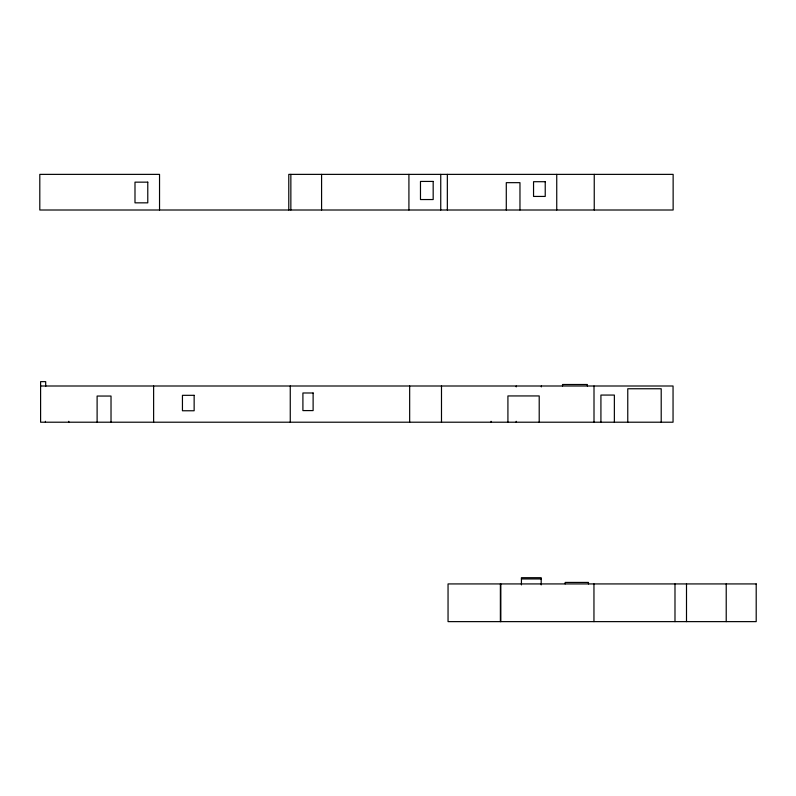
<?xml version="1.0" encoding="UTF-8"?>
<svg xmlns="http://www.w3.org/2000/svg" width="796" height="796" viewBox="0 0 796 796"><rect width="100%" height="100%" fill="white"/><g stroke="black" fill="none" stroke-linecap="round" stroke-linejoin="round"><path stroke-width="1.19" d="M491.092 422.208L491.092 421.303M40.596 386L673.048 386L673.048 422.208L40.596 422.208L40.596 381.642L45.69 381.642L45.69 386.458M521.43 578.951L541.19 578.951M726.221 583.926L726.221 621.626M686.5 583.926L686.5 621.626M674.988 583.926L674.988 621.626M661.207 422.208L661.207 388.756L627.765 388.756L627.765 422.208M614.363 422.208L614.363 395.065L600.92 395.065L600.92 422.208M594.244 174.374L594.244 210.005M594.005 386L594.005 422.208M593.955 583.926L593.955 621.626M588.463 583.926L588.463 582.423L565.17 582.423L565.17 583.926M587.358 386L587.358 384.498L562.533 384.498L562.533 386M556.742 174.374L556.742 210.005M541.33 386L541.33 386.906M541.19 584.911L541.19 577.697L521.43 577.697L521.43 584.911M539.21 422.208L539.21 395.94L507.918 395.94L507.918 422.208M519.967 210.005L519.967 182.662L506.286 182.662L506.286 210.005M516.206 386L516.206 386.906M516.206 421.303L516.206 422.208M500.833 583.926L500.833 621.626M500.376 583.926L500.376 621.626M447.342 174.374L447.342 210.005M441.491 386L441.491 422.208M440.745 174.374L440.745 210.005M409.661 386L409.661 422.208M408.915 174.374L408.915 210.005M321.584 174.374L321.584 210.005M290.858 174.374L290.858 210.005M290.261 386L290.261 422.208M288.779 210.005L288.779 174.374L673.137 174.374L673.137 210.005L39.8 210.005L39.8 174.374L159.538 174.374L159.538 210.005M153.618 386L153.618 422.208M111.022 422.208L111.022 396.05L97.112 396.05L97.112 422.208M68.764 421.303L68.764 422.208M45.422 421.303L45.422 422.208M433.173 181.428L420.477 181.428L420.477 199.547L433.173 199.547L433.173 181.428M545.23 181.707L533.549 181.707L533.549 196.433L545.23 196.433L545.23 181.707M147.777 182.155L134.992 182.155L134.992 202.841L147.777 202.841L147.777 182.155M313.117 392.985L302.908 392.985L302.908 410.587L313.117 410.587L313.117 392.985M194.144 395.323L182.443 395.323L182.443 410.766L194.144 410.766L194.144 395.323M756.2 583.926L448.048 583.926L448.048 621.626L756.2 621.626L756.2 583.926"/></g></svg>
